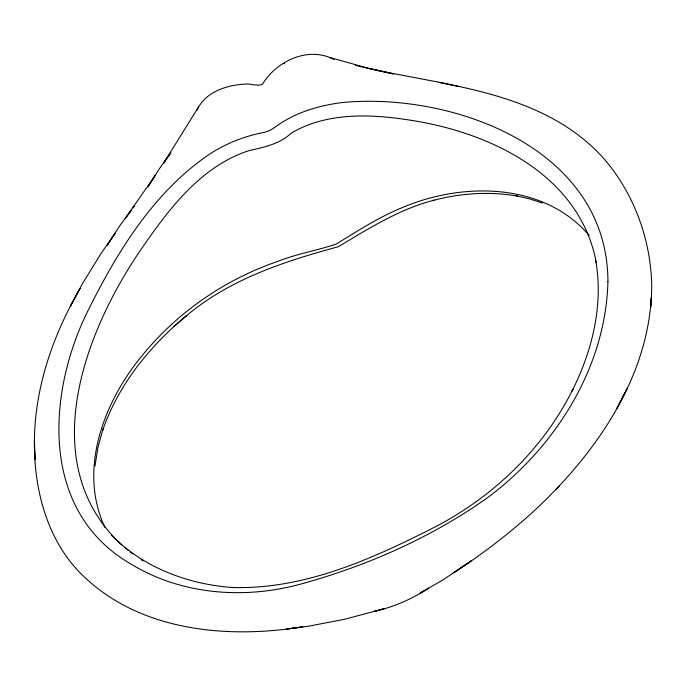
<?xml version="1.0" encoding="UTF-8"?>
<svg xmlns="http://www.w3.org/2000/svg" width="686" height="686" viewBox="0 0 686 686"><rect width="100%" height="100%" fill="white"/><g stroke="black" fill="none" stroke-linecap="round" stroke-linejoin="round"><path stroke-width="1.03" d="M95.011 466.026L97.866 447.615L103.054 428.922L102.591 430.525C118.326 384.837 149.745 345.941 186.746 315.526L173.807 326.605L174.561 325.927M196.976 110.437C204.625 92.198 226.329 85.158 244.61 84.129C250.527 83.212 256.761 86.685 262.421 84.327C276.398 61.003 308.451 45.859 334.039 59.511M198.503 107.007L163.457 163.44L170.857 152.686L159.023 169.288L147.927 186.926L155.293 175.264L125.221 218.5L131.292 210.225M131.198 210.31L119.93 225.488L106.862 245.708L115.411 232.863L101.048 253.503L82.44 283.678L70.572 305.905L80.108 288.429C50.147 339.879 30.647 399.441 35.046 459.517L34.454 440.721C33.743 490.764 48.003 544.555 86.487 578.975C143.949 631.703 228.815 638.717 302.637 626.893L286.508 628.993L308.614 626.198L344.423 619.287L384.143 608.756L374.462 611.277C393.798 607.119 412.2 598.852 428.793 588.159L420.106 593.038L443.19 579.781L471.093 560.942L453.66 572.81C480.32 555.497 505.685 536.229 529.463 515.135C594.488 456.181 651.906 375.525 651.7 284.321C650.491 237.562 632.946 190.888 601.553 156.031C538.287 88.485 439.709 85.973 355.399 65.333M556.149 489.144L559.287 485.92M186.052 316.126C229.467 279.211 284.321 261.409 338.344 246.703C368.785 228.507 399.252 209.179 433.964 200.209L432.609 200.586C460.255 193.143 489.435 191.188 517.69 196.127L515.975 195.776L529.541 198.854L542.36 203.03M283.841 63.704L284.75 63.163M232.88 587.568L231.259 587.456C303.821 589.986 372.198 559.021 435.447 526.745C494.014 496.175 543.621 448.412 573.067 388.971L572.038 390.977C592.361 350.778 603.689 304.575 595.585 259.642M232.657 587.525C188.05 584.326 143.228 567.562 111.535 535.234L121.816 544.984M438.457 82.277L459.166 86.599M368.888 68.42L393.378 73.951L368.888 68.42L329.477 57.392M141.299 559.776L143.048 560.882M130.4 552.119L132.844 553.945M128.213 550.369L124.629 547.402M115.84 539.256C36.667 457.545 85.673 329.623 141.616 248.615C168.919 208.938 200.887 166.424 248.606 150.749C263.793 147.241 279.305 144.274 291.13 133.238C325.507 112.753 368.005 113.816 406.301 119.587C486.297 130.837 577.483 172.4 595.731 259.72M589.18 235.444C543.535 181.996 462.021 181.867 401.516 207.918C378.415 217.402 357.457 231.079 336.234 244.053C316.906 250.613 296.438 253.906 277.393 261.512C225.763 279.262 179.003 311.135 144.129 353.187C104.581 399.749 77.501 468.658 104.898 527.423M596.04 261.177L596.323 262.644M607.925 281.783C605.687 368.339 554.408 448.704 485.679 499.048C429.693 538.287 365.861 566.319 300.065 584.275C244.13 599.41 181.781 594.805 131.592 564.407C41.143 512.965 46.537 397.357 86.093 314.522C115.72 254.257 152.524 193.04 209.11 154.47C225.883 143.365 244.902 136.008 264.633 132.287C269.135 131.206 273.088 128.702 276.758 125.975C296.009 112.204 319.462 105.335 342.734 102.48C454.741 92.104 607.925 149.368 607.925 281.783M650.885 304.078L650.662 307.131L651.391 297.432L650.885 304.078M626.85 389.073L617.066 408.067L626.85 389.073M134.327 206.092L133.11 207.747L134.327 206.092"/></g></svg>
